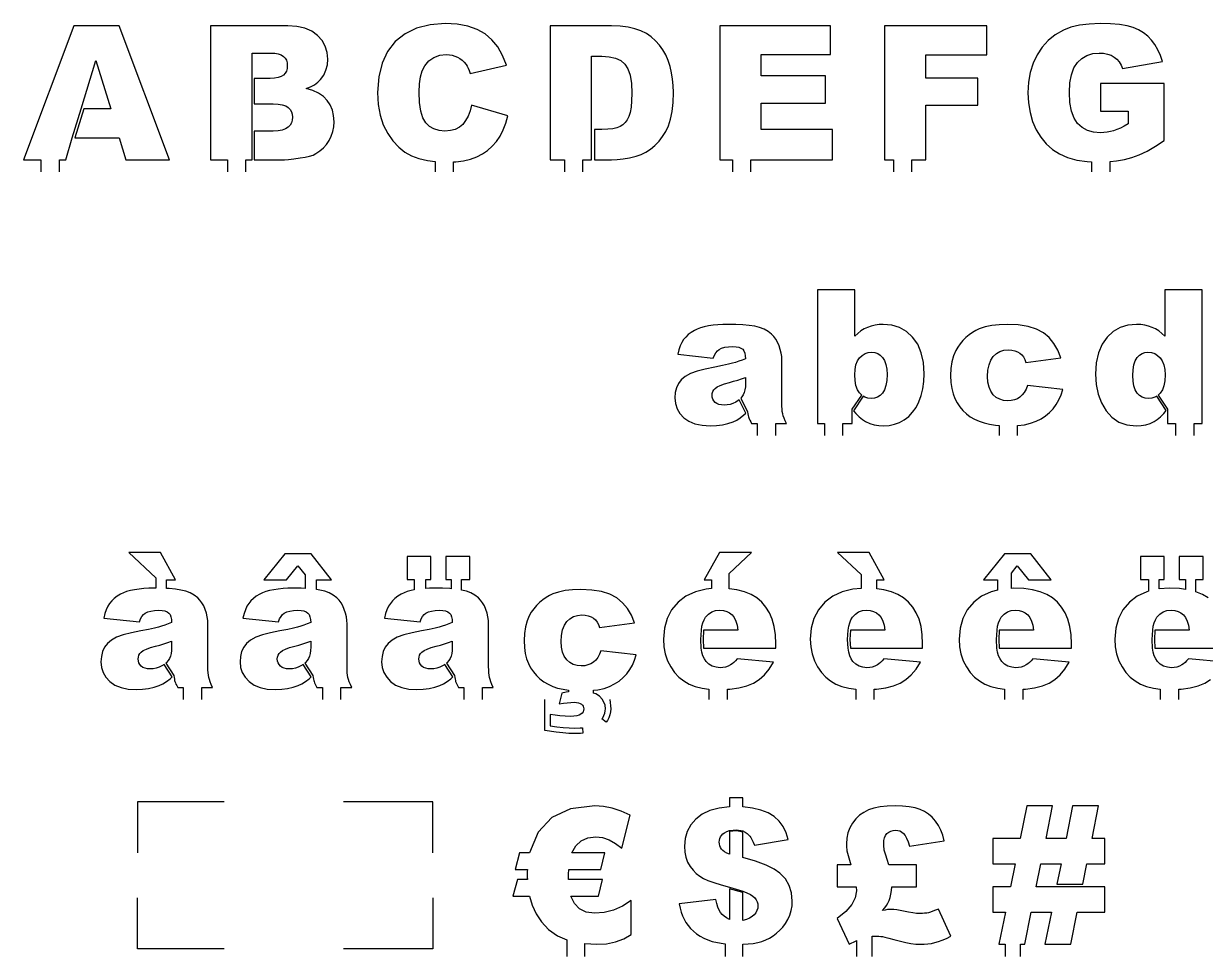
# Model space of a CAD drawing. Extents: x 617 to 1407, y 105 to 276.
# Drawn here: x 617.3 to 827.1, y 111 to 276.5 of the extents above; entities that cross this region are included whole.
import ezdxf

# ---------------------------------------------------------------- set-up
doc = ezdxf.new("R2010")
doc.units = 0
doc.header["$MEASUREMENT"] = 0

msp = doc.modelspace()

# ---------------------------------------------------------------- linework, layer by layer
at = {"linetype": 'Continuous', "flags": 128}
for points in [[(623.664539, 250.201214), (623.664539, 252.337085), (624.801975, 252.337085), (625.952529, 256.258699), (627.556823, 261.395671), (630.149621, 269.935705), (632.774828, 261.395671), (627.99362, 261.395671), (626.389327, 256.258699), (634.298098, 256.258699), (635.481062, 252.337085), (643.178429, 252.337085), (634.249483, 276.093594), (626.244219, 276.093594), (617.315272, 252.337085), (620.388539, 252.337085), (620.388539, 250.201214)], [(656.763355, 250.201214), (656.763355, 252.337085), (657.862748, 252.337085), (657.862748, 271.280721), (661.103745, 271.280721), (661.876015, 271.244254), (662.523708, 271.134876), (663.046824, 270.952563), (663.445367, 270.69734), (663.73959, 270.377287), (663.949747, 270.000522), (664.075841, 269.567033), (664.117875, 269.076843), (664.075841, 268.550686), (663.949747, 268.090358), (663.73959, 267.695871), (663.445367, 267.367213), (663.043786, 267.108442), (662.511553, 266.923595), (661.84867, 266.812693), (661.055132, 266.775726), (658.240542, 266.775726), (658.240542, 262.254533), (661.589894, 262.254533), (662.481677, 262.214531), (663.228625, 262.094512), (663.830743, 261.89449), (664.288027, 261.614439), (664.624787, 261.268571), (664.865329, 260.871037), (665.009654, 260.421861), (665.057762, 259.921019), (665.009148, 259.38271), (664.863303, 258.902137), (664.620229, 258.479288), (664.279925, 258.114163), (663.82112, 257.819937), (663.222549, 257.609786), (662.484209, 257.483686), (661.606102, 257.44166), (658.240542, 257.44166), (658.240542, 252.337085), (663.12937, 252.337085), (663.638814, 252.357342), (664.356897, 252.418113), (665.28362, 252.519398), (666.418983, 252.661185), (667.292026, 252.80096), (668.047585, 252.977179), (668.685655, 253.189877), (669.206237, 253.439031), (669.912172, 253.90694), (670.539102, 254.451843), (671.087033, 255.073703), (671.555961, 255.772544), (671.931714, 256.533168), (672.200113, 257.340375), (672.361145, 258.194179), (672.414828, 259.094566), (672.33937, 260.180801), (672.113009, 261.170833), (671.735738, 262.064638), (671.207558, 262.862229), (670.51935, 263.556512), (669.662006, 264.140394), (668.635519, 264.613885), (667.439894, 264.976975), (668.231915, 265.295005), (668.922651, 265.665688), (669.512108, 266.089048), (670.000281, 266.565063), (670.574546, 267.356073), (670.984737, 268.222028), (671.230849, 269.162929), (671.312889, 270.178776), (671.197935, 271.384018), (670.853073, 272.487986), (670.278302, 273.49067), (669.473624, 274.392068), (668.454224, 275.136494), (667.235307, 275.668221), (665.816865, 275.98725), (664.1989, 276.093594), (650.457071, 276.093594), (650.457071, 252.337085), (653.487355, 252.337085), (653.487355, 250.201214)], [(693.615538, 250.201214), (693.615538, 251.974043), (694.029032, 251.989694), (695.414051, 252.162878), (696.658289, 252.451533), (697.761752, 252.855649), (698.752783, 253.37319), (699.659758, 254.002155), (700.482671, 254.74251), (701.221514, 255.59429), (701.871742, 256.557471), (702.428785, 257.632066), (702.892653, 258.818074), (703.263343, 260.115484), (696.829961, 262.06008), (696.549922, 261.000672), (696.195943, 260.07497), (695.76803, 259.282949), (695.266182, 258.624622), (694.66305, 258.107069), (693.931294, 257.737398), (693.070915, 257.515595), (692.081901, 257.44166), (691.056936, 257.532817), (690.153508, 257.806274), (689.371616, 258.262032), (688.711265, 258.900102), (688.186632, 259.785302), (687.81189, 260.98245), (687.587046, 262.491534), (687.512094, 264.312578), (687.574888, 265.802416), (687.763271, 267.079568), (688.077248, 268.144035), (688.516807, 268.995815), (689.254133, 269.874934), (690.137304, 270.502875), (691.166321, 270.879641), (692.341182, 271.005229), (692.878986, 270.976867), (693.390456, 270.891792), (693.875593, 270.750005), (694.334398, 270.551495), (694.762817, 270.300318), (695.156798, 270.000522), (695.516347, 269.652119), (695.841458, 269.255097), (696.025788, 268.967453), (696.206072, 268.606898), (696.382303, 268.173408), (696.554481, 267.667008), (703.036475, 269.109252), (702.330035, 270.867489), (701.458509, 272.382655), (700.4219, 273.654748), (699.220199, 274.683759), (697.815935, 275.477803), (696.171634, 276.044986), (694.287303, 276.385284), (692.162928, 276.498721), (689.457202, 276.300721), (687.076587, 275.7067), (685.021083, 274.71668), (683.290696, 273.330649), (681.918846, 271.575947), (680.938949, 269.479935), (680.351009, 267.042602), (680.155033, 264.263958), (680.266441, 262.151236), (680.600668, 260.237013), (681.157717, 258.521313), (681.93758, 257.004124), (682.870888, 255.69354), (683.888258, 254.597688), (684.989686, 253.716534), (686.175182, 253.050102), (687.491331, 252.560923), (688.984722, 252.211497), (690.339534, 252.041479), (690.339534, 250.201214)], [(716.585, 250.201214), (716.585, 252.337085), (718.120988, 252.337085), (718.120988, 270.713538), (719.95216, 270.713538), (721.276908, 270.626441), (722.39911, 270.365135), (723.318743, 269.929623), (724.035806, 269.319914), (724.574627, 268.474216), (724.959497, 267.330745), (725.190417, 265.889514), (725.267386, 264.150522), (725.232954, 262.823227), (725.129646, 261.693443), (724.957474, 260.761147), (724.716425, 260.026351), (724.414606, 259.437911), (724.060121, 258.944674), (723.652971, 258.54664), (723.193154, 258.24381), (722.623948, 258.020483), (721.888651, 257.860963), (720.987252, 257.765248), (719.919739, 257.733351), (718.618641, 257.733351), (718.618641, 252.337085), (721.686094, 252.337085), (722.694848, 252.377599), (723.760325, 252.499141), (724.882528, 252.701699), (726.06143, 252.985284), (726.930432, 253.27951), (727.77106, 253.692231), (728.583338, 254.223446), (729.367254, 254.873168), (730.094957, 255.624675), (730.738598, 256.461257), (731.298175, 257.382913), (731.77369, 258.389655), (732.15299, 259.545777), (732.423912, 260.915598), (732.58648, 262.499128), (732.640657, 264.296367), (732.604201, 265.495539), (732.494811, 266.66229), (732.312511, 267.796644), (732.057275, 268.898577), (731.721024, 269.950891), (731.29564, 270.936365), (730.781135, 271.854986), (730.177496, 272.706754), (729.48626, 273.477506), (728.708926, 274.153044), (727.845506, 274.73339), (726.895988, 275.218533), (725.825952, 275.601368), (724.600965, 275.874825), (723.221005, 276.038905), (721.686094, 276.093594), (710.780132, 276.093594), (710.780132, 252.337085), (713.308996, 252.337085), (713.308996, 250.201214)], [(746.421875, 250.201214), (746.421875, 252.337085), (760.894043, 252.337085), (760.894043, 257.717141), (748.221745, 257.717141), (748.221745, 262.400378), (759.646264, 262.400378), (759.646264, 267.245671), (748.221745, 267.245671), (748.221745, 271.021439), (760.537535, 271.021439), (760.537535, 276.093594), (740.864684, 276.093594), (740.864684, 252.337085), (743.145865, 252.337085), (743.145865, 250.201214)], [(774.988601, 250.201214), (774.988601, 252.337085), (777.47985, 252.337085), (777.47985, 262.04387), (786.684281, 262.04387), (786.684281, 266.840544), (777.47985, 266.840544), (777.47985, 270.989031), (788.256171, 270.989031), (788.256171, 276.093594), (770.106579, 276.093594), (770.106579, 252.337085), (771.712603, 252.337085), (771.712603, 250.201214)], [(810.162928, 250.201214), (810.162928, 252.022912), (811.287213, 252.132505), (812.713758, 252.383169), (814.02383, 252.734108), (815.322763, 253.223809), (816.715887, 253.890742), (818.203191, 254.734916), (819.78471, 255.756334), (819.78471, 265.884456), (808.441218, 265.884456), (808.441218, 260.941936), (813.351328, 260.941936), (813.351328, 258.705649), (812.650464, 258.307616), (811.990101, 257.972376), (811.370264, 257.699919), (810.790941, 257.490268), (810.22477, 257.334294), (809.644436, 257.222892), (809.049914, 257.15604), (808.441218, 257.133759), (807.216219, 257.237067), (806.134031, 257.546992), (805.194641, 258.06352), (804.398074, 258.786677), (803.763538, 259.75087), (803.310316, 260.990544), (803.03837, 262.505721), (802.947726, 264.296367), (803.037359, 265.989287), (803.306257, 267.438112), (803.754433, 268.642853), (804.381864, 269.6035), (805.16021, 270.337285), (806.061108, 270.861407), (807.084549, 271.17589), (808.230555, 271.280721), (809.004842, 271.236149), (809.70723, 271.102455), (810.337707, 270.879641), (810.896273, 270.567693), (811.380905, 270.171683), (811.789567, 269.696679), (812.122283, 269.142672), (812.37903, 268.50966), (819.460598, 269.773649), (819.096496, 270.874071), (818.652391, 271.874219), (818.128257, 272.774107), (817.524119, 273.573721), (816.838441, 274.274086), (816.069712, 274.8762), (815.217932, 275.380066), (814.283113, 275.785705), (813.182691, 276.097652), (811.834139, 276.320467), (810.237434, 276.45416), (808.392599, 276.498721), (806.455095, 276.42681), (804.72622, 276.211077), (803.205996, 275.851533), (801.8944, 275.348168), (800.440005, 274.516145), (799.171957, 273.510927), (798.090281, 272.332524), (797.194952, 270.980925), (796.493076, 269.479435), (795.991734, 267.851332), (795.690926, 266.096642), (795.590665, 264.215339), (795.682322, 262.420635), (795.957302, 260.731274), (796.415595, 259.147232), (797.057212, 257.668533), (797.865431, 256.330598), (798.823554, 255.168906), (799.93157, 254.183444), (801.189488, 253.374201), (802.620079, 252.743224), (804.246147, 252.292525), (806.06769, 252.022103), (806.886931, 251.985493), (806.886931, 250.201214)], [(762.725679, 203.392311), (762.725679, 205.529516), (764.396759, 205.529516), (764.396759, 208.073692), (766.079836, 210.563715), (765.668853, 210.966283), (765.303728, 211.54106), (765.042934, 212.268763), (764.886449, 213.149393), (764.834295, 214.182974), (764.887473, 215.131469), (765.046981, 215.95134), (765.312845, 216.642588), (765.685051, 217.2052), (766.141333, 217.641213), (766.659385, 217.952661), (767.23922, 218.13952), (767.880837, 218.201814), (768.419146, 218.142055), (768.915929, 217.962789), (769.371187, 217.664005), (769.784919, 217.245714), (770.128764, 216.699812), (770.374371, 216.018193), (770.521739, 215.200845), (770.570858, 214.247791), (770.520728, 213.172697), (770.370324, 212.264705), (770.119647, 211.523838), (769.768709, 210.950073), (769.343836, 210.521154), (768.871357, 210.214776), (768.351281, 210.030952), (767.783599, 209.969681), (767.171355, 210.031964), (766.614813, 210.218823), (766.352044, 210.382235), (764.643699, 207.783334), (765.024701, 207.335349), (765.628339, 206.724629), (766.207662, 206.24152), (766.762693, 205.886024), (767.502037, 205.559889), (768.277859, 205.326946), (769.090125, 205.187183), (769.93887, 205.140587), (770.92889, 205.206928), (771.873338, 205.405951), (772.772202, 205.737644), (773.625494, 206.202018), (774.410933, 206.800586), (775.106227, 207.534883), (775.711389, 208.404885), (776.226394, 209.410604), (776.637603, 210.526212), (776.931317, 211.725895), (777.107548, 213.00963), (777.166284, 214.377438), (777.03766, 216.36913), (776.651778, 218.114705), (776.008649, 219.614172), (775.108251, 220.867532), (774.011376, 221.85654), (772.778784, 222.562975), (771.410475, 222.986836), (769.906449, 223.128123), (769.161536, 223.095714), (768.450031, 222.998488), (767.771959, 222.836432), (767.127294, 222.609571), (766.516063, 222.31788), (765.938264, 221.961372), (765.393873, 221.540034), (764.882914, 221.053891), (764.882914, 229.286024), (758.22266, 229.286024), (758.22266, 205.529516), (759.449682, 205.529516), (759.449682, 203.392311)], [(825.077512, 203.392311), (825.077512, 205.529516), (826.529348, 205.529516), (826.529348, 229.286024), (819.869117, 229.286024), (819.869117, 221.053891), (819.36524, 221.540034), (818.82592, 221.961372), (818.251132, 222.31788), (817.640924, 222.609571), (816.99526, 222.836432), (816.314141, 222.998488), (815.597577, 223.095714), (814.845558, 223.128123), (813.334951, 222.986336), (811.963096, 222.560952), (810.730004, 221.851982), (809.635652, 220.859427), (808.738812, 219.599485), (808.098206, 218.088378), (807.713848, 216.326082), (807.585724, 214.312609), (807.701696, 212.472332), (808.049599, 210.775878), (808.629433, 209.223233), (809.4412, 207.81441), (810.472745, 206.644613), (811.711919, 205.809043), (813.15872, 205.307701), (814.81315, 205.140587), (815.667965, 205.187183), (816.482266, 205.326946), (817.256041, 205.559889), (817.989338, 205.886024), (818.538276, 206.235439), (819.115564, 206.716524), (819.721225, 207.329279), (820.143741, 207.82536), (818.443561, 210.412216), (818.127067, 210.2168), (817.574083, 210.031464), (816.968409, 209.969681), (816.400738, 210.030952), (815.880651, 210.214776), (815.408183, 210.521154), (814.983299, 210.950073), (814.632361, 211.510674), (814.381696, 212.212039), (814.231292, 213.05419), (814.181161, 214.037129), (814.229768, 215.08235), (814.375614, 215.965527), (814.618697, 216.686648), (814.958995, 217.245714), (815.371216, 217.664005), (815.830009, 217.962789), (816.335409, 218.142055), (816.887393, 218.201814), (817.515335, 218.13952), (818.086553, 217.952661), (818.60107, 217.641213), (819.058863, 217.2052), (819.434605, 216.642588), (819.703015, 215.95134), (819.864047, 215.131469), (819.917725, 214.182974), (819.865047, 213.142811), (819.707062, 212.258635), (819.443721, 211.53042), (819.075073, 210.958178), (818.698237, 210.594148), (820.35526, 208.073692), (820.35526, 205.529516), (821.801503, 205.529516), (821.801503, 203.392311)], [(750.802995, 203.392311), (750.802995, 205.529516), (752.725157, 205.529516), (752.488655, 206.040474), (752.297749, 206.503838), (752.152404, 206.919593), (752.052642, 207.287753), (751.98529, 207.665018), (751.937183, 208.108124), (751.908321, 208.617071), (751.898692, 209.191836), (751.898692, 216.79198), (751.868307, 217.407258), (751.777162, 218.037735), (751.625235, 218.683399), (751.412549, 219.344261), (751.147185, 219.974738), (750.837273, 220.529246), (750.482788, 221.007807), (750.083742, 221.4104), (749.446683, 221.891984), (748.734667, 222.283436), (747.947717, 222.584755), (747.08582, 222.795918), (746.113522, 222.941264), (744.995378, 223.045072), (743.731389, 223.107366), (742.321555, 223.128123), (741.414074, 223.110913), (740.539002, 223.059259), (739.696338, 222.973161), (738.886096, 222.852643), (738.134589, 222.700715), (737.468156, 222.520438), (736.886798, 222.311798), (736.390527, 222.074797), (735.795494, 221.710695), (735.274406, 221.315197), (734.827254, 220.888289), (734.454023, 220.429996), (734.137529, 219.911944), (733.860525, 219.305771), (733.623012, 218.611488), (733.425013, 217.829095), (739.728747, 217.164686), (739.938398, 217.679204), (740.178435, 218.104576), (740.448857, 218.440839), (740.749665, 218.687957), (741.205434, 218.914831), (741.762477, 219.076874), (742.420804, 219.174112), (743.180416, 219.206521), (743.764809, 219.176136), (744.253999, 219.084979), (744.647975, 218.933064), (744.946759, 218.720366), (745.166538, 218.431722), (745.323524, 218.05191), (745.417715, 217.580954), (745.449112, 217.018841), (744.841427, 216.787421), (744.249941, 216.579282), (743.674665, 216.394446), (743.115599, 216.232902), (742.401559, 216.05516), (741.361408, 215.821705), (739.995123, 215.532549), (738.302715, 215.187681), (736.87667, 214.839278), (735.693709, 214.409847), (734.753819, 213.899388), (734.057002, 213.307902), (733.553636, 212.632353), (733.194093, 211.869706), (732.97836, 211.019961), (732.906449, 210.083106), (733.00621, 209.079411), (733.305506, 208.158767), (733.804313, 207.321173), (734.502642, 206.566631), (735.393413, 205.942736), (736.469519, 205.497095), (737.730985, 205.22972), (739.177787, 205.140587), (740.300988, 205.185159), (741.353303, 205.318841), (742.334718, 205.541668), (743.245234, 205.853615), (743.886339, 206.165551), (744.52948, 206.566631), (745.174643, 207.056833), (745.506967, 207.354308), (744.311866, 209.758567), (744.146633, 209.619755), (743.707073, 209.337681), (743.223453, 209.103726), (742.7206, 208.936612), (742.198489, 208.836339), (741.657145, 208.802919), (741.162385, 208.833804), (740.731431, 208.926484), (740.364294, 209.080934), (740.060952, 209.297167), (739.82345, 209.562019), (739.653801, 209.862315), (739.552016, 210.198066), (739.518085, 210.569261), (739.552529, 210.900454), (739.655825, 211.213414), (739.828009, 211.508139), (740.069057, 211.784631), (740.4286, 212.044925), (740.972479, 212.307241), (741.700694, 212.571594), (742.613245, 212.837957), (743.343472, 213.03141), (744.059535, 213.239038), (744.761411, 213.460841), (745.449112, 213.696819), (745.449112, 212.643505), (745.424297, 212.056577), (745.349863, 211.527385), (745.225786, 211.055916), (745.05209, 210.642184), (744.819147, 210.272), (744.637263, 210.06661), (745.821831, 207.636156), (745.878543, 207.288253), (745.935267, 206.989981), (745.99198, 206.741339), (746.048692, 206.542316), (746.121615, 206.348364), (746.226946, 206.114921), (746.364698, 205.841963), (746.534847, 205.529516), (747.526986, 205.529516), (747.526986, 203.392311)], [(793.730715, 203.392311), (793.730715, 205.191824), (794.948548, 205.339098), (796.05504, 205.58724), (797.036967, 205.934631), (797.915574, 206.371667), (798.712153, 206.888708), (799.426693, 207.485752), (800.059193, 208.162825), (800.609154, 208.912809), (801.076052, 209.728633), (801.459911, 210.610275), (801.760718, 211.55777), (795.48938, 212.270786), (795.242762, 211.626634), (794.940443, 211.071615), (794.582412, 210.605717), (794.168679, 210.228951), (793.70127, 209.938284), (793.182206, 209.730657), (792.611476, 209.60608), (791.989104, 209.564554), (791.245703, 209.632919), (790.571177, 209.838011), (789.965515, 210.179832), (789.428718, 210.658394), (788.989158, 211.269626), (788.675187, 212.009481), (788.486805, 212.877971), (788.42401, 213.875073), (788.487316, 214.990693), (788.677211, 215.955398), (788.993717, 216.769188), (789.436823, 217.432074), (789.982225, 217.946079), (790.605609, 218.313215), (791.306985, 218.533507), (792.086342, 218.606929), (792.701621, 218.571998), (793.25107, 218.467166), (793.73469, 218.292459), (794.152469, 218.047864), (794.507466, 217.734393), (794.802703, 217.353069), (795.038181, 216.903893), (795.2139, 216.386852), (801.420408, 217.213305), (800.892228, 218.576556), (800.198957, 219.765587), (799.340607, 220.780422), (798.317154, 221.621062), (797.086086, 222.280401), (795.604852, 222.751358), (793.873442, 223.033932), (791.891878, 223.128123), (790.45267, 223.078492), (789.14919, 222.929612), (787.981416, 222.68147), (786.949359, 222.334079), (786.34572, 222.049993), (785.750187, 221.700067), (785.162759, 221.284299), (784.583425, 220.802715), (784.038534, 220.271487), (783.554414, 219.706851), (783.131053, 219.108783), (782.768475, 218.477295), (782.371453, 217.538416), (782.087867, 216.488137), (781.917707, 215.326433), (781.860994, 214.053339), (781.907578, 212.844039), (782.047354, 211.760328), (782.280297, 210.802205), (782.606419, 209.969681), (783.014582, 209.224756), (783.493643, 208.529462), (784.043604, 207.883786), (784.664453, 207.287753), (785.352665, 206.756538), (786.104672, 206.305326), (786.920497, 205.934131), (787.800115, 205.642941), (788.768879, 205.423161), (789.852079, 205.266175), (790.454717, 205.218782), (790.454717, 203.392311)], [(648.932899, 156.592311), (648.932899, 158.72951), (650.85506, 158.72951), (650.61857, 159.240474), (650.427656, 159.703838), (650.282316, 160.119593), (650.182555, 160.487753), (650.115202, 160.865024), (650.067095, 161.30813), (650.03823, 161.817065), (650.028607, 162.391836), (650.028607, 169.991974), (649.998222, 170.607258), (649.907069, 171.237735), (649.755148, 171.883399), (649.542458, 172.544261), (649.2771, 173.174738), (648.967179, 173.729252), (648.612697, 174.207801), (648.213649, 174.6104), (647.57659, 175.09199), (646.864583, 175.483442), (646.077629, 175.78475), (645.215726, 175.995925), (644.243428, 176.141264), (643.125284, 176.245078), (642.703429, 176.265865), (642.703429, 177.82806), (644.274144, 177.82806), (641.616526, 182.657143), (635.993397, 182.657143), (640.802242, 178.164871), (640.802242, 176.322957), (640.45146, 176.328123), (639.54398, 176.310907), (638.668911, 176.259253), (637.826252, 176.173167), (637.016002, 176.052643), (636.264497, 175.900721), (635.598067, 175.720438), (635.016712, 175.511798), (634.520435, 175.274803), (633.925409, 174.910695), (633.404317, 174.515191), (632.95716, 174.088295), (632.583939, 173.629996), (632.267436, 173.111944), (631.990432, 172.505777), (631.752927, 171.811494), (631.554922, 171.029095), (637.858663, 170.364692), (638.068314, 170.879198), (638.30835, 171.304582), (638.578771, 171.640833), (638.879577, 171.887957), (639.335342, 172.114831), (639.892388, 172.27688), (640.550715, 172.374106), (641.310324, 172.406521), (641.894717, 172.376136), (642.383906, 172.284979), (642.777887, 172.133058), (643.076668, 171.920372), (643.296448, 171.631716), (643.453433, 171.251916), (643.547625, 170.780954), (643.579022, 170.218847), (642.971337, 169.987415), (642.379853, 169.779288), (641.804577, 169.594446), (641.245504, 169.432902), (640.531473, 169.255154), (639.491315, 169.021705), (638.125032, 168.732543), (636.432624, 168.387681), (635.006585, 168.039278), (633.823621, 167.609841), (632.883732, 167.099388), (632.186917, 166.507902), (631.68355, 165.832359), (631.324003, 165.069711), (631.108273, 164.219961), (631.036363, 163.283112), (631.136126, 162.279417), (631.435411, 161.358767), (631.934221, 160.521173), (632.632555, 159.766631), (633.523323, 159.142736), (634.599435, 158.697101), (635.860892, 158.42972), (637.307693, 158.340593), (638.430901, 158.385154), (639.483212, 158.518847), (640.464628, 158.741662), (641.375145, 159.053609), (642.016255, 159.365557), (642.659389, 159.766631), (643.30455, 160.256827), (643.658032, 160.57325), (642.24243, 162.797856), (641.836986, 162.537681), (641.353369, 162.30372), (640.850508, 162.136606), (640.328403, 162.036339), (639.787056, 162.002919), (639.292298, 162.03381), (638.861347, 162.126478), (638.494202, 162.280934), (638.190864, 162.497167), (637.95336, 162.762019), (637.783714, 163.062321), (637.681926, 163.398066), (637.647998, 163.769261), (637.682433, 164.100448), (637.78574, 164.413408), (637.957918, 164.708139), (638.198966, 164.984637), (638.558515, 165.244931), (639.102395, 165.507248), (639.830607, 165.771588), (640.74315, 166.037957), (641.473387, 166.231404), (642.189444, 166.439032), (642.891323, 166.660841), (643.579022, 166.896825), (643.579022, 165.843499), (643.554209, 165.256577), (643.479766, 164.727378), (643.355698, 164.255916), (643.182, 163.842184), (642.949054, 163.472), (642.647234, 163.131191), (642.537219, 163.038755), (643.951737, 160.836156), (644.008455, 160.488259), (644.065171, 160.189987), (644.121889, 159.941339), (644.178607, 159.742322), (644.25153, 159.548369), (644.356862, 159.314915), (644.494605, 159.041963), (644.664756, 158.72951), (645.656898, 158.72951), (645.656898, 156.592311)], [(742.242788, 156.592311), (742.242788, 158.395246), (742.657246, 158.410981), (744.282814, 158.622155), (745.679485, 158.974105), (746.847247, 159.466836), (747.862083, 160.121622), (748.799949, 160.959721), (749.660846, 161.981144), (750.444761, 163.18588), (743.946563, 163.785466), (743.643732, 163.425916), (743.35103, 163.125115), (743.068455, 162.883049), (742.79601, 162.699731), (742.352392, 162.487044), (741.896623, 162.335118), (741.428713, 162.243967), (740.94864, 162.213582), (740.215355, 162.28347), (739.555004, 162.493121), (738.967576, 162.842541), (738.453071, 163.331725), (738.144158, 163.771284), (737.898051, 164.312129), (737.714727, 164.954252), (737.594209, 165.697654), (737.510122, 167.231297), (737.610407, 168.857626), (737.718786, 169.579759), (737.881841, 170.206689), (738.099598, 170.738416), (738.372043, 171.174941), (738.88149, 171.720843), (739.46993, 172.110778), (740.137374, 172.344739), (740.88381, 172.422725), (741.531509, 172.371071), (742.113367, 172.216109), (742.629396, 171.957845), (743.079596, 171.596267), (743.456861, 171.115182), (743.754121, 170.49838), (743.971378, 169.745861), (744.108606, 168.857626), (738.012416, 168.857626), (737.926009, 167.231297), (738.012416, 165.697654), (750.817468, 165.697654), (750.817468, 166.443085), (750.747592, 168.064593), (750.537941, 169.526082), (750.188515, 170.827543), (749.699324, 171.968985), (749.076453, 172.967616), (748.325957, 173.840659), (747.44785, 174.588113), (746.442132, 175.209979), (745.275369, 175.69917), (743.914154, 176.04859), (742.536109, 176.234301), (742.536109, 178.961236), (746.528682, 182.657143), (740.856936, 182.657143), (738.134494, 177.811856), (739.433105, 177.811856), (739.433105, 176.243019), (738.454582, 176.172155), (736.546953, 175.704234), (734.885442, 174.924371), (733.470037, 173.83256), (732.339231, 172.488555), (731.531511, 170.95212), (731.046879, 169.223251), (730.885335, 167.301946), (730.965863, 165.930097), (731.207412, 164.650409), (731.610004, 163.462884), (732.17364, 162.367532), (732.859817, 161.389152), (733.630058, 160.552571), (734.484361, 159.857782), (735.422739, 159.304786), (736.494287, 158.882949), (737.748148, 158.581641), (738.966779, 158.428238), (738.966779, 156.592311)], [(768.3054, 156.592311), (768.3054, 158.395246), (768.71987, 158.410981), (770.345426, 158.622155), (771.742096, 158.974105), (772.909871, 159.466836), (773.924706, 160.121622), (774.862572, 160.959721), (775.723457, 161.981144), (776.507373, 163.18588), (770.009174, 163.785466), (769.706343, 163.425916), (769.413641, 163.125115), (769.131067, 162.883049), (768.858622, 162.699731), (768.415004, 162.487044), (767.959246, 162.335118), (767.491325, 162.243967), (767.011252, 162.213582), (766.277978, 162.28347), (765.617627, 162.493121), (765.030188, 162.842541), (764.515682, 163.331725), (764.206781, 163.771284), (763.960663, 164.312129), (763.777351, 164.954252), (763.656821, 165.697654), (763.572734, 167.231297), (763.673031, 168.857626), (763.781398, 169.579759), (763.944465, 170.206689), (764.162209, 170.738416), (764.434655, 171.174941), (764.944101, 171.720843), (765.532553, 172.110778), (766.199985, 172.344739), (766.946434, 172.422725), (767.594121, 172.371071), (768.175991, 172.216109), (768.692008, 171.957845), (769.142207, 171.596267), (769.519484, 171.115182), (769.816745, 170.49838), (770.033989, 169.745861), (770.17123, 168.857626), (764.075028, 168.857626), (763.988621, 167.231297), (764.075028, 165.697654), (776.880092, 165.697654), (776.880092, 166.443085), (776.810204, 168.064593), (776.600553, 169.526082), (776.251138, 170.827543), (775.761948, 171.968985), (775.139064, 172.967616), (774.388569, 173.840659), (773.510462, 174.588113), (772.504743, 175.209979), (771.337981, 175.69917), (769.976766, 176.04859), (768.756516, 176.213038), (768.756516, 177.82806), (770.078181, 177.82806), (767.420568, 182.657143), (761.797441, 182.657143), (765.963817, 178.76504), (765.963817, 176.276915), (764.517206, 176.172155), (762.609577, 175.704234), (760.948054, 174.924371), (759.532649, 173.83256), (758.401842, 172.488555), (757.594134, 170.95212), (757.109503, 169.223251), (756.947959, 167.301946), (757.028475, 165.930097), (757.270035, 164.650409), (757.672627, 163.462884), (758.236252, 162.367532), (758.922429, 161.389152), (759.692669, 160.552571), (760.546985, 159.857782), (761.485351, 159.304786), (762.556911, 158.882949), (763.810771, 158.581641), (765.029402, 158.428238), (765.029402, 156.592311)], [(673.624955, 156.592311), (673.624955, 158.72951), (675.547117, 158.72951), (675.310621, 159.240474), (675.119709, 159.703838), (674.97437, 160.119593), (674.874608, 160.487753), (674.807256, 160.865024), (674.759148, 161.30813), (674.730281, 161.817065), (674.720658, 162.391836), (674.720658, 169.991974), (674.690278, 170.607258), (674.599122, 171.237735), (674.447201, 171.883399), (674.234509, 172.544261), (673.969151, 173.174738), (673.659233, 173.729252), (673.304748, 174.207801), (672.905702, 174.6104), (672.268644, 175.09199), (671.556639, 175.483442), (670.769682, 175.78475), (669.90778, 175.995925), (669.320072, 176.083772), (669.320072, 177.811856), (671.971829, 177.811856), (668.374321, 182.44648), (663.691081, 182.44648), (659.980139, 177.811856), (663.998976, 177.811856), (665.975984, 180.291215), (667.26045, 178.68037), (667.26045, 176.272518), (666.553346, 176.30736), (665.143514, 176.328123), (664.236034, 176.310907), (663.360965, 176.259253), (662.518304, 176.173167), (661.708056, 176.052643), (660.956549, 175.900721), (660.290119, 175.720438), (659.708764, 175.511798), (659.212487, 175.274803), (658.617462, 174.910695), (658.096369, 174.515191), (657.649214, 174.088295), (657.275993, 173.629996), (656.959489, 173.111944), (656.682485, 172.505777), (656.444981, 171.811494), (656.246976, 171.029095), (662.550716, 170.364692), (662.760368, 170.879198), (663.000404, 171.304582), (663.270823, 171.640833), (663.571631, 171.887957), (664.027394, 172.114831), (664.58444, 172.27688), (665.24277, 172.374106), (666.002376, 172.406521), (666.586769, 172.376136), (667.075956, 172.284979), (667.46994, 172.133058), (667.768719, 171.920372), (667.988498, 171.631716), (668.145484, 171.251916), (668.239681, 170.780954), (668.271078, 170.218847), (667.663387, 169.987415), (667.071907, 169.779288), (666.496631, 169.594446), (665.937559, 169.432902), (665.223525, 169.255154), (664.183368, 169.021705), (662.817086, 168.732543), (661.124678, 168.387681), (659.698639, 168.039278), (658.515675, 167.609841), (657.575785, 167.099388), (656.87897, 166.507902), (656.375602, 165.832359), (656.016056, 165.069711), (655.800326, 164.219961), (655.728415, 163.283112), (655.828179, 162.279417), (656.127463, 161.358767), (656.626273, 160.521173), (657.324608, 159.766631), (658.215376, 159.142736), (659.291488, 158.697101), (660.552945, 158.42972), (661.999747, 158.340593), (663.122954, 158.385154), (664.175266, 158.518847), (665.156681, 158.741662), (666.067197, 159.053609), (666.708308, 159.365557), (667.35144, 159.766631), (667.996603, 160.256827), (668.350083, 160.57325), (666.934482, 162.797856), (666.529039, 162.537681), (666.045422, 162.30372), (665.54256, 162.136606), (665.020455, 162.036339), (664.479108, 162.002919), (663.984351, 162.03381), (663.5534, 162.126478), (663.186255, 162.280934), (662.882918, 162.497167), (662.645413, 162.762019), (662.475767, 163.062321), (662.37398, 163.398066), (662.34005, 163.769261), (662.374486, 164.100448), (662.477793, 164.413408), (662.649972, 164.708139), (662.89102, 164.984637), (663.250569, 165.244931), (663.794448, 165.507248), (664.52266, 165.771588), (665.435202, 166.037957), (666.165441, 166.231404), (666.881498, 166.439032), (667.583377, 166.660841), (668.271078, 166.896825), (668.271078, 165.843499), (668.246263, 165.256577), (668.171823, 164.727378), (668.047752, 164.255916), (667.874056, 163.842184), (667.641107, 163.472), (667.339288, 163.131191), (667.229273, 163.038755), (668.643791, 160.836156), (668.700509, 160.488259), (668.757227, 160.189987), (668.81394, 159.941339), (668.870658, 159.742322), (668.943581, 159.548369), (669.048912, 159.314915), (669.186658, 159.041963), (669.356807, 158.72951), (670.348952, 158.72951), (670.348952, 156.592311)], [(698.755235, 156.592311), (698.755235, 158.72951), (700.677397, 158.72951), (700.440907, 159.240474), (700.249989, 159.703838), (700.104656, 160.119593), (700.004894, 160.487753), (699.937541, 160.865024), (699.889428, 161.30813), (699.860566, 161.817065), (699.850944, 162.391836), (699.850944, 169.991974), (699.820558, 170.607258), (699.729408, 171.237735), (699.577487, 171.883399), (699.364794, 172.544261), (699.099437, 173.174738), (698.789518, 173.729252), (698.435034, 174.207801), (698.035988, 174.6104), (697.398929, 175.09199), (696.686919, 175.483442), (695.899968, 175.78475), (695.025723, 175.997769), (695.025723, 177.876673), (696.540835, 177.876673), (696.540835, 181.927922), (692.278924, 181.927922), (692.278924, 177.876673), (693.203752, 177.876673), (693.203752, 176.221292), (692.947617, 176.245078), (691.683629, 176.30736), (690.273794, 176.328123), (689.36632, 176.310907), (688.688431, 176.270893), (688.688431, 177.876673), (689.621305, 177.876673), (689.621305, 181.927922), (685.408012, 181.927922), (685.408012, 177.876673), (686.628809, 177.876673), (686.628809, 176.010284), (686.086835, 175.900721), (685.420402, 175.720438), (684.83905, 175.511798), (684.342773, 175.274803), (683.747745, 174.910695), (683.226652, 174.515191), (682.7795, 174.088295), (682.406275, 173.629996), (682.089775, 173.111944), (681.812771, 172.505777), (681.575264, 171.811494), (681.377259, 171.029095), (687.680999, 170.364692), (687.89065, 170.879198), (688.130687, 171.304582), (688.401109, 171.640833), (688.701911, 171.887957), (689.15768, 172.114831), (689.714723, 172.27688), (690.37305, 172.374106), (691.132662, 172.406521), (691.717055, 172.376136), (692.206239, 172.284979), (692.600226, 172.133058), (692.899004, 171.920372), (693.118784, 171.631716), (693.27577, 171.251916), (693.369961, 170.780954), (693.401358, 170.218847), (692.793673, 169.987415), (692.202193, 169.779288), (691.626911, 169.594446), (691.067839, 169.432902), (690.353811, 169.255154), (689.313654, 169.021705), (687.947369, 168.732543), (686.25496, 168.387681), (684.828922, 168.039278), (683.645961, 167.609841), (682.706071, 167.099388), (682.009253, 166.507902), (681.505888, 165.832359), (681.146339, 165.069711), (680.930612, 164.219961), (680.858701, 163.283112), (680.958462, 162.279417), (681.257746, 161.358767), (681.756559, 160.521173), (682.454894, 159.766631), (683.345659, 159.142736), (684.421771, 158.697101), (685.683231, 158.42972), (687.130032, 158.340593), (688.25324, 158.385154), (689.305549, 158.518847), (690.286964, 158.741662), (691.19748, 159.053609), (691.838591, 159.365557), (692.481725, 159.766631), (693.126889, 160.256827), (693.480368, 160.57325), (692.064768, 162.797856), (691.659325, 162.537681), (691.175705, 162.30372), (690.672846, 162.136606), (690.150741, 162.036339), (689.609391, 162.002919), (689.114637, 162.03381), (688.683683, 162.126478), (688.31654, 162.280934), (688.013204, 162.497167), (687.775696, 162.762019), (687.606053, 163.062321), (687.504262, 163.398066), (687.470336, 163.769261), (687.504768, 164.100448), (687.608076, 164.413408), (687.780254, 164.708139), (688.021303, 164.984637), (688.380852, 165.244931), (688.924731, 165.507248), (689.652946, 165.771588), (690.565485, 166.037957), (691.295723, 166.231404), (692.011781, 166.439032), (692.713663, 166.660841), (693.401358, 166.896825), (693.401358, 165.843499), (693.376548, 165.256577), (693.302103, 164.727378), (693.178031, 164.255916), (693.004336, 163.842184), (692.771393, 163.472), (692.469574, 163.131191), (692.359559, 163.038755), (693.774077, 160.836156), (693.830789, 160.488259), (693.887507, 160.189987), (693.944225, 159.941339), (694.000944, 159.742322), (694.073867, 159.548369), (694.179198, 159.314915), (694.316944, 159.041963), (694.487093, 158.72951), (695.479237, 158.72951), (695.479237, 156.592311)], [(794.724508, 156.592311), (794.724508, 158.395246), (795.138978, 158.410981), (796.764533, 158.622155), (798.161204, 158.974105), (799.328979, 159.466836), (800.343814, 160.121622), (801.28168, 160.959721), (802.142565, 161.981144), (802.926481, 163.18588), (796.428282, 163.785466), (796.125451, 163.425916), (795.832749, 163.125115), (795.550175, 162.883049), (795.27773, 162.699731), (794.834112, 162.487044), (794.378354, 162.335118), (793.910433, 162.243967), (793.430359, 162.213582), (792.697086, 162.28347), (792.036736, 162.493121), (791.449296, 162.842541), (790.93479, 163.331725), (790.62589, 163.771284), (790.379771, 164.312129), (790.196447, 164.954252), (790.075929, 165.697654), (789.991842, 167.231297), (790.092127, 168.857626), (790.200505, 169.579759), (790.363561, 170.206689), (790.581317, 170.738416), (790.853763, 171.174941), (791.36321, 171.720843), (791.951649, 172.110778), (792.619093, 172.344739), (793.365542, 172.422725), (794.013229, 172.371071), (794.595087, 172.216109), (795.111116, 171.957845), (795.561315, 171.596267), (795.938592, 171.115182), (796.235853, 170.49838), (796.453098, 169.745861), (796.590326, 168.857626), (790.494136, 168.857626), (790.407729, 167.231297), (790.494136, 165.697654), (803.299199, 165.697654), (803.299199, 166.443085), (803.229312, 168.064593), (803.019661, 169.526082), (802.670234, 170.827543), (802.181056, 171.968985), (801.558172, 172.967616), (800.807677, 173.840659), (799.92957, 174.588113), (798.923851, 175.209979), (797.757089, 175.69917), (796.395873, 176.04859), (794.840194, 176.258241), (793.09005, 176.328123), (792.649681, 176.296232), (792.649681, 178.976619), (793.697925, 180.291215), (795.67493, 177.811856), (799.693771, 177.811856), (796.096256, 182.44648), (791.413019, 182.44648), (787.70208, 177.811856), (790.167275, 177.811856), (790.167275, 175.983517), (789.028684, 175.704234), (787.367162, 174.924371), (785.951757, 173.83256), (784.82095, 172.488555), (784.013231, 170.95212), (783.528611, 169.223251), (783.367067, 167.301946), (783.447583, 165.930097), (783.689131, 164.650409), (784.091735, 163.462884), (784.655359, 162.367532), (785.341537, 161.389152), (786.111778, 160.552571), (786.966093, 159.857782), (787.904459, 159.304786), (788.976019, 158.882949), (790.229879, 158.581641), (791.44851, 158.428238), (791.44851, 156.592311)], [(827.55824, 174.588113), (826.552533, 175.209979), (825.386413, 175.698902), (825.386413, 177.876673), (826.681954, 177.876673), (826.681954, 181.927922), (822.420042, 181.927922), (822.420042, 177.876673), (823.524606, 177.876673), (823.524606, 176.115967), (822.468863, 176.258241), (820.718719, 176.328123), (818.870076, 176.194245), (818.870076, 177.876673), (819.762429, 177.876673), (819.762429, 181.927922), (815.549125, 181.927922), (815.549125, 177.876673), (817.008292, 177.876673), (817.008292, 175.790314), (816.657354, 175.704234), (814.995843, 174.924371), (813.580439, 173.83256), (812.449632, 172.488555), (811.641912, 170.95212), (811.15728, 169.223251), (810.995737, 167.301946), (811.076253, 165.930097), (811.317813, 164.650409), (811.720405, 163.462884), (812.284029, 162.367532), (812.970219, 161.389152), (813.740459, 160.552571), (814.594763, 159.857782), (815.533129, 159.304786), (816.604689, 158.882949), (817.858561, 158.581641), (819.077192, 158.428238), (819.077192, 156.592311)], [(721.373253, 156.592311), (721.54852, 154.944863), (721.506626, 154.39542), (721.387559, 153.866668), (721.196404, 153.349565), (720.926994, 152.821191), (720.737814, 152.561353), (719.962955, 153.132103), (720.104218, 153.326121), (720.31337, 153.736309), (720.46275, 154.140419), (720.552394, 154.538456), (720.582268, 154.930414), (720.516439, 155.549239), (720.31894, 156.125533), (719.98977, 156.659283), (719.528942, 157.150497), (718.894918, 157.5617), (718.441731, 157.71853), (718.446849, 158.208286), (719.24738, 158.305102), (720.353884, 158.553244), (721.335798, 158.900635), (722.214417, 159.337665), (723.010984, 159.854705), (723.725524, 160.451756), (724.358024, 161.128823), (724.907986, 161.878806), (725.374895, 162.694625), (725.758742, 163.576279), (726.05955, 164.523768), (719.788224, 165.236784), (719.541606, 164.592638), (719.239274, 164.037619), (718.881255, 163.57172), (718.467511, 163.194955), (718.000101, 162.904282), (717.481037, 162.696654), (716.91032, 162.572077), (716.287948, 162.530552), (715.54454, 162.598916), (714.870008, 162.804009), (714.264347, 163.145836), (713.727555, 163.624386), (713.287996, 164.235618), (712.974025, 164.975478), (712.785642, 165.843963), (712.722848, 166.841077), (712.786148, 167.956691), (712.976054, 168.921396), (713.292554, 169.735185), (713.73566, 170.398071), (714.281057, 170.912076), (714.904446, 171.279219), (715.605817, 171.499505), (716.385174, 171.572933), (717.000458, 171.537995), (717.549913, 171.433164), (718.033522, 171.258456), (718.451312, 171.013861), (718.806297, 170.700396), (719.101534, 170.319072), (719.337013, 169.869891), (719.512744, 169.35285), (725.719252, 170.179303), (725.191071, 171.542548), (724.4978, 172.731591), (723.639438, 173.746426), (722.615998, 174.58706), (721.384917, 175.246405), (719.903684, 175.717362), (718.172285, 175.999935), (716.190715, 176.094127), (714.751507, 176.044496), (713.448022, 175.895615), (712.280248, 175.647474), (711.248196, 175.300082), (710.644558, 175.015985), (710.049025, 174.666058), (709.461597, 174.250303), (708.882268, 173.768712), (708.337371, 173.237491), (707.853251, 172.672849), (707.429897, 172.074781), (707.067307, 171.443292), (706.670284, 170.50442), (706.386699, 169.454135), (706.216544, 168.292437), (706.159832, 167.019331), (706.206421, 165.810037), (706.346185, 164.726325), (706.579134, 163.768208), (706.905257, 162.935679), (707.313419, 162.190754), (707.792481, 161.495459), (708.342436, 160.84979), (708.96329, 160.253751), (709.651497, 159.722529), (710.40351, 159.271324), (711.219328, 158.900129), (712.098959, 158.608944), (713.06771, 158.389164), (714.054166, 158.246199), (714.057088, 157.95383), (713.601967, 157.880735), (712.852489, 157.717674), (712.36634, 155.805486), (713.118859, 155.92601), (713.820735, 156.012096), (714.471974, 156.06375), (715.072572, 156.080966), (715.473647, 156.059697), (715.818003, 155.995892), (716.105641, 155.889549), (716.336561, 155.740662), (716.513803, 155.562408), (716.640403, 155.36795), (716.716367, 155.157281), (716.741688, 154.930414), (716.710797, 154.644799), (716.618123, 154.387546), (716.463667, 154.15865), (716.247434, 153.958115), (715.944097, 153.795051), (715.528336, 153.67858), (715.000155, 153.608695), (714.35955, 153.5854), (713.424724, 153.605657), (712.516238, 153.666425), (711.634078, 153.767707), (710.778251, 153.909499), (710.778251, 151.916287), (711.985522, 151.731954), (713.111771, 151.60029), (714.156992, 151.521291), (715.121185, 151.494955), (716.09146, 151.526352), (716.52639, 151.573495), (716.602305, 150.613736), (716.158973, 150.565679), (715.123613, 150.532178), (714.107558, 150.559928), (713.019591, 150.642157), (711.856982, 150.778074), (709.815897, 151.089715), (709.815897, 156.592311)], [(830.555151, 163.18588), (824.056952, 163.785466), (823.754121, 163.425916), (823.461431, 163.125115), (823.178857, 162.883049), (822.906399, 162.699731), (822.462794, 162.487044), (822.007024, 162.335118), (821.539114, 162.243967), (821.059041, 162.213582), (820.325768, 162.28347), (819.665405, 162.493121), (819.077977, 162.842541), (818.56346, 163.331725), (818.254559, 163.771284), (818.008453, 164.312129), (817.825117, 164.954252), (817.704599, 165.697654), (817.620524, 167.231297), (817.720809, 168.857626), (817.829187, 169.579759), (817.992242, 170.206689), (818.209999, 170.738416), (818.482432, 171.174941), (818.991879, 171.720843), (819.580331, 172.110778), (820.247763, 172.344739), (820.994224, 172.422725), (821.641899, 172.371071), (822.223757, 172.216109), (822.739797, 171.957845), (823.189997, 171.596267), (823.567262, 171.115182), (823.864523, 170.49838), (824.081779, 169.745861), (824.219008, 168.857626), (818.122806, 168.857626), (818.036398, 167.231297), (818.122806, 165.697654), (830.927869, 165.697654)], [(822.353177, 156.592311), (822.353177, 158.395246), (822.767648, 158.410981), (824.393203, 158.622155), (825.789886, 158.974105), (826.957648, 159.466836), (827.972496, 160.121622)], [(744.99076, 110.997266), (744.99076, 113.134466), (745.948871, 113.197766), (746.830025, 113.306644), (747.634198, 113.461097), (748.361389, 113.661127), (749.040485, 113.917875), (749.700324, 114.242481), (750.34093, 114.634946), (750.96229, 115.095269), (751.546683, 115.619906), (752.076387, 116.20531), (752.55139, 116.851484), (752.971716, 117.558427), (753.31556, 118.313983), (753.561167, 119.106003), (753.708536, 119.934484), (753.757655, 120.799424), (753.620926, 122.240656), (753.210729, 123.550221), (752.527086, 124.728121), (751.569975, 125.774355), (750.538941, 126.494464), (749.098721, 127.196343), (747.249328, 127.87999), (744.99076, 128.545408), (744.99076, 133.005176), (743.832912, 133.261714), (742.624826, 133.123578), (742.624826, 129.144992), (742.145764, 129.334387), (741.745707, 129.546065), (741.424642, 129.780024), (741.182583, 130.036267), (741.00534, 130.314788), (740.87874, 130.615595), (740.802783, 130.93868), (740.777455, 131.284051), (740.802783, 131.613215), (740.87874, 131.920096), (741.00534, 132.204696), (741.182583, 132.467016), (741.424642, 132.709075), (741.745707, 132.932908), (742.145764, 133.138509), (742.624826, 133.325877), (743.852657, 133.43932), (744.99076, 133.244852), (745.3822, 133.018491), (745.713905, 132.793138), (745.985838, 132.568803), (746.198024, 132.345477), (746.385907, 132.078601), (746.584918, 131.723611), (746.795081, 131.280505), (747.016372, 130.749286), (753.044627, 131.70538), (752.669385, 132.932908), (752.127029, 134.022692), (751.417548, 134.974736), (750.540964, 135.789034), (749.473963, 136.455467), (748.193264, 136.963897), (746.698867, 137.314332), (744.99076, 137.506764), (744.99076, 139.111059), (742.624826, 139.111059), (742.624826, 137.506764), (740.754663, 137.286478), (739.130631, 136.852489), (737.752694, 136.204796), (736.620875, 135.343399), (735.73821, 134.315903), (735.107733, 133.169906), (734.729456, 131.905412), (734.603356, 130.522416), (734.66615, 129.509098), (734.854533, 128.575791), (735.168504, 127.722498), (735.608063, 126.949217), (736.133209, 126.266074), (736.703926, 125.683202), (737.320228, 125.200598), (737.982102, 124.818261), (738.785763, 124.470867), (739.827438, 124.093087), (741.107125, 123.684925), (742.624826, 123.246377), (744.99076, 122.549562), (745.712381, 122.268507), (746.305379, 121.976311), (746.769754, 121.672974), (747.105505, 121.358496), (747.343007, 121.030851), (747.512656, 120.688015), (747.61444, 120.329985), (747.648373, 119.956765), (747.608371, 119.529865), (747.488352, 119.124233), (747.288318, 118.739872), (747.008279, 118.376779), (746.642142, 118.049134), (746.183849, 117.771117), (745.633389, 117.542728), (744.99076, 117.363967), (744.99076, 122.299561), (742.624826, 122.990246), (742.624826, 117.526017), (742.097657, 117.81163), (741.650504, 118.117499), (741.283356, 118.443625), (740.996224, 118.790006), (740.761757, 119.202221), (740.552618, 119.725844), (740.368793, 120.360877), (740.210284, 121.107319), (733.663467, 120.345684), (733.827545, 119.565313), (734.02808, 118.844698), (734.265081, 118.183838), (734.538538, 117.582734), (734.861114, 117.02113), (735.245485, 116.478769), (735.691626, 115.955652), (736.19955, 115.451779), (736.763686, 114.984366), (737.378464, 114.570633), (738.043885, 114.210578), (738.759936, 113.904202), (739.557527, 113.646442), (740.467543, 113.432232), (741.489972, 113.261573), (741.829722, 113.22352), (741.829722, 110.997266)], [(652.907521, 138.43637), (637.537592, 138.43637), (637.537592, 129.369735)], [(689.920952, 129.369735), (689.920952, 138.43637), (674.103243, 138.43637)], [(716.947673, 110.997266), (716.947673, 113.263047), (719.053891, 113.134466), (720.778708, 113.242836), (722.371855, 113.567949), (723.833343, 114.109803), (725.163173, 114.868399), (725.163173, 120.912859), (723.61154, 119.920304), (722.003195, 119.211336), (720.338137, 118.785954), (718.616355, 118.64416), (717.159925, 118.833556), (715.98304, 119.401743), (715.085694, 120.348723), (714.467874, 121.674493), (719.377991, 121.674493), (720.074797, 124.623801), (714.046548, 124.623801), (714.048572, 125.772329), (714.064776, 126.242274), (714.078957, 126.422554), (719.783106, 126.422554), (720.479924, 129.371862), (714.646128, 129.371862), (715.324713, 130.605467), (716.258526, 131.486612), (717.447569, 132.015301), (718.891836, 132.191529), (720.078855, 132.064929), (721.241559, 131.685123), (722.37996, 131.052117), (723.494057, 130.165905), (724.952498, 136.048317), (723.36948, 136.771464), (721.796579, 137.287999), (720.233817, 137.597917), (718.681173, 137.701225), (714.409133, 137.180638), (711.056725, 135.618882), (708.623956, 133.015959), (707.110814, 129.371862), (705.344471, 129.371862), (704.566632, 126.422554), (706.738095, 126.422554), (706.713791, 126.041738), (706.705686, 125.482664), (706.713791, 124.960054), (706.72392, 124.768634), (706.738095, 124.623801), (704.955548, 124.623801), (704.161504, 121.674493), (707.110814, 121.674493), (707.553414, 120.084379), (708.265419, 118.571238), (709.246834, 117.135071), (710.497653, 115.775879), (712.071567, 114.620261), (713.750799, 113.90968), (713.750799, 110.997266)], [(767.929527, 110.997266), (767.929527, 114.564479), (768.449019, 114.609119), (768.799458, 114.60203), (769.137732, 114.58076), (769.463855, 114.545312), (769.777838, 114.495684), (770.20828, 114.401493), (770.883818, 114.232354), (771.804474, 113.988266), (772.970213, 113.66923), (773.923266, 113.435271), (774.82163, 113.268157), (775.665305, 113.167888), (776.454291, 113.134466), (777.139957, 113.153709), (777.803354, 113.211439), (778.44446, 113.307656), (779.063285, 113.44236), (779.695285, 113.627704), (780.375892, 113.875843), (781.10512, 114.186777), (781.882953, 114.560504), (779.679075, 119.38959), (779.17014, 119.167278), (778.712858, 118.986492), (778.307231, 118.84723), (777.953246, 118.749493), (777.610413, 118.682141), (777.238206, 118.634033), (776.836626, 118.605167), (776.405672, 118.595546), (775.817232, 118.621879), (775.137636, 118.700879), (774.366884, 118.832544), (773.504975, 119.016876), (772.871975, 119.158668), (772.301757, 119.25995), (771.794345, 119.320718), (771.349716, 119.340975), (771.009406, 119.327809), (770.636699, 119.28831), (770.231572, 119.222476), (769.794036, 119.130311), (770.162696, 119.579999), (770.474644, 120.021584), (770.729879, 120.455068), (770.92839, 120.880449), (771.117784, 121.448636), (771.264641, 122.051258), (771.368961, 122.688319), (771.430744, 123.359812), (775.773671, 123.359812), (775.773671, 127.232804), (770.863561, 127.232804), (770.5658, 128.175224), (770.336904, 128.92825), (770.176883, 129.49188), (770.085727, 129.866113), (770.036096, 130.148183), (770.000653, 130.435315), (769.979384, 130.727509), (769.97229, 131.024769), (770.008758, 131.559535), (770.118136, 132.029479), (770.300448, 132.434604), (770.555672, 132.774907), (770.869642, 133.044318), (771.228174, 133.23675), (771.631278, 133.35221), (772.078943, 133.390697), (772.457231, 133.355251), (772.814239, 133.248905), (773.14999, 133.071662), (773.464461, 132.823524), (773.759699, 132.467016), (774.037714, 131.964659), (774.29852, 131.31646), (774.542103, 130.522416), (780.732401, 131.494714), (780.477677, 132.485752), (780.134844, 133.400826), (779.70389, 134.23994), (779.184826, 135.003095), (778.590305, 135.676616), (777.932989, 136.246827), (777.212879, 136.713734), (776.429975, 137.077333), (775.543263, 137.350284), (774.511718, 137.545252), (773.335338, 137.662232), (772.014125, 137.701225), (770.599732, 137.655647), (769.338266, 137.518919), (768.229752, 137.291037), (767.274163, 136.971999), (766.437582, 136.55219), (765.686075, 136.021984), (765.019642, 135.381378), (764.438285, 134.63038), (763.966828, 133.798354), (763.630065, 132.914677), (763.428008, 131.979346), (763.360655, 130.992361), (763.366737, 130.626736), (763.38497, 130.291493), (763.415344, 129.986637), (763.457893, 129.712166), (763.672603, 128.922173), (764.154699, 127.232804), (761.740158, 127.232804), (761.740158, 123.359812), (765.110799, 123.359812), (765.143208, 122.630587), (764.93051, 121.40711), (764.292439, 120.183634), (763.228996, 118.960158), (761.740158, 117.736681), (763.8306, 113.134466), (765.06725, 113.779627), (765.166785, 113.818438), (765.166785, 110.997266)], [(794.2384, 110.997266), (794.2384, 113.134466), (795.011057, 113.134466), (796.161609, 118.83862), (799.742913, 118.83862), (798.592361, 113.134466), (803.21078, 113.134466), (804.345134, 118.83862), (809.206626, 118.83862), (809.206626, 123.311196), (797.06909, 123.311196), (797.895543, 127.427262), (801.460648, 127.427262), (800.735968, 123.81808), (805.337249, 123.813455), (806.062858, 127.427262), (809.206626, 127.427262), (809.206626, 131.899839), (806.954128, 131.899839), (808.120891, 137.701225), (803.518682, 137.701225), (802.351919, 131.899839), (798.803024, 131.899839), (799.969787, 137.701225), (795.367565, 137.701225), (794.200814, 131.899839), (789.355521, 131.899839), (789.355521, 127.427262), (793.293334, 127.427262), (792.46688, 123.311196), (789.355521, 123.311196), (789.355521, 118.83862), (791.575598, 118.83862), (790.441256, 113.134466), (791.554592, 113.134466), (791.554592, 110.997266)], [(652.907521, 112.31969), (637.537592, 112.31969), (637.537592, 121.386327)], [(689.920952, 121.386327), (689.920952, 112.31969), (674.103243, 112.31969)]]:
    msp.add_lwpolyline(points, dxfattribs=at)

doc.saveas('drawing.dxf')
